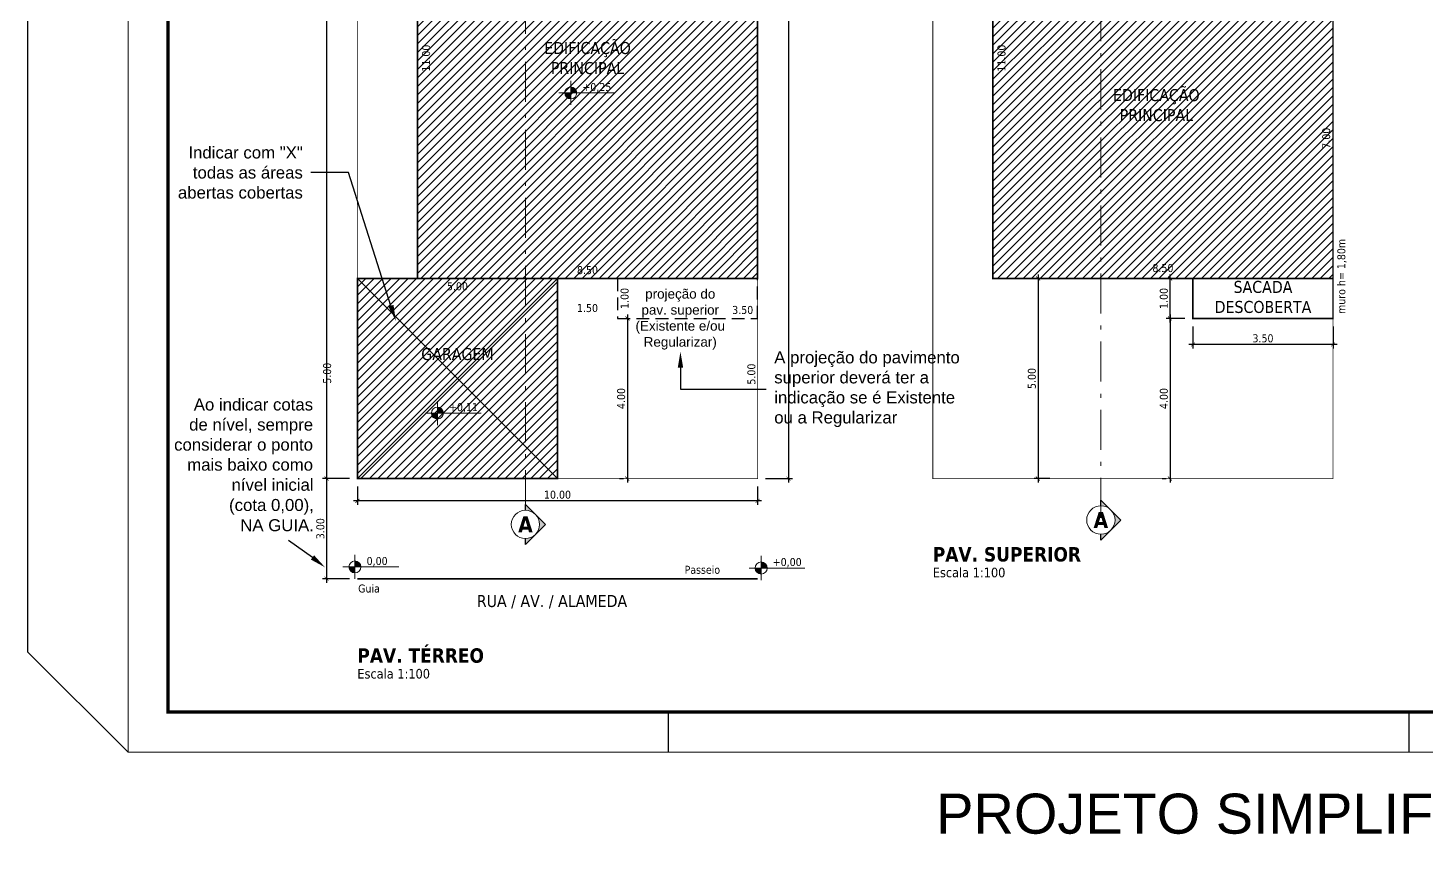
# Model space of a CAD drawing. Extents: x 1213.3 to 1311.5, y 1315.4 to 1359.8.
# Drawn here: x 1213.27 to 1248.2, y 1315.4 to 1335.82 of the extents above; entities that cross this region are included whole.
import ezdxf
from ezdxf.enums import TextEntityAlignment as Align

# ---------------------------------------------------------------- set-up
doc = ezdxf.new("R2010")
doc.units = 0
doc.linetypes.add('DASHED', pattern=[19.05, 12.7, -6.35])
doc.linetypes.add('Linha Para Cortes', pattern=[1.6, 1, -0.3, 0, -0.3])
doc.layers.add('Observações - NÃO PLOTAR', color=200, linetype='Continuous', plot=False)
doc.styles.add('_arial decreto', font='arial.ttf')
doc.styles.add('_tahoma decreto', font='tahoma.ttf')
doc.dimstyles.new('100 COM LINHAS DECRETO', dxfattribs={"dimtxt": 0.2, "dimasz": 0.1, "dimexe": 0.1, "dimexo": 0.2, "dimgap": 0.05, "dimtad": 1, "dimzin": 4, "dimdsep": 46, "dimtxsty": '_tahoma decreto', "dimblk": 'ARCHTICK', "dimcen": 2, "dimdle": 0.1, "dimazin": 0, "dimtfac": 1, "dimtofl": 0, "dimtmove": 2, "dimatfit": 3, "dimldrblk": 'OPEN30', "dimfxl": 1, "dimtolj": 1, "dimtzin": 0, "dimarcsym": 0})
doc.dimstyles.new('100 SEM LINHAS DECRETO', dxfattribs={"dimtxt": 0.2, "dimasz": 0.1, "dimexe": 0.1, "dimexo": 0.2, "dimgap": 0.05, "dimtad": 1, "dimzin": 4, "dimdsep": 46, "dimtxsty": '_tahoma decreto', "dimblk": 'ARCHTICK', "dimcen": 2, "dimdle": 0.1, "dimse1": 1, "dimse2": 1, "dimsd1": 1, "dimsd2": 1, "dimazin": 0, "dimtfac": 1, "dimtofl": 0, "dimtmove": 2, "dimatfit": 3, "dimldrblk": 'OPEN30', "dimfxl": 1, "dimtolj": 1, "dimtzin": 0, "dimarcsym": 0})

# ---------------------------------------------------------------- blocks, each defined once
blk = doc.blocks.new('_ArchTick')
at = {"color": 0, "linetype": 'ByBlock', "const_width": 0.15}
blk.add_lwpolyline([(-0.5, -0.5), (0.5, 0.5)], dxfattribs=at)
blk = doc.blocks.new('*D21')
at = {"color": 0, "lineweight": -2, "transparency": 16777216}
for p, q in [((1221.302, 1349.571), (1220.632, 1349.571)), ((1220.732, 1349.671), (1220.732, 1324.471)), ((1221.302, 1324.571), (1220.632, 1324.571))]:
    blk.add_line(p, q, dxfattribs=at)
at = {"layer": 'Defpoints', "color": 0, "transparency": 16777216}
for p in [(1221.502, 1349.571), (1220.732, 1324.571), (1221.502, 1324.571)]:
    blk.add_point(p, dxfattribs=at)
at = {"color": 0, "lineweight": -2, "transparency": 16777216, "xscale": 0.1, "yscale": 0.1, "zscale": 0.1}
for p, rotation in [((1220.732, 1349.571), 90), ((1220.732, 1324.571), 270)]:
    blk.add_blockref('_ArchTick', p, dxfattribs=dict(at, rotation=rotation))
at = {"color": 0, "transparency": 16777216, "insert": (1220.578, 1337.071), "char_height": 0.2, "attachment_point": 5, "rotation": 90, "style": '_tahoma decreto'}
blk.add_mtext('\\A1;25.00', dxfattribs=at)
blk = doc.blocks.new('_Open30')
at = {"color": 0, "linetype": 'ByBlock', "lineweight": -2}
for p, q in [((-1, 0.27), (0, 0)), ((0, 0), (-1, -0.27)), ((0, 0), (-1, 0))]:
    blk.add_line(p, q, dxfattribs=at)
blk = doc.blocks.new('*D28')
at = {"layer": 'Defpoints', "color": 0, "transparency": 16777216}
for p in [(1231.502, 1344.569), (1231.502, 1329.571), (1231.502, 1329.571)]:
    blk.add_point(p, dxfattribs=at)
at = {"color": 0, "transparency": 16777216, "insert": (1231.348, 1337.07), "char_height": 0.2, "attachment_point": 5, "rotation": 90, "style": '_tahoma decreto'}
blk.add_mtext('\\A1;15.00', dxfattribs=at)
blk = doc.blocks.new('*D29')
at = {"layer": 'Defpoints', "color": 0, "ltscale": 2, "transparency": 16777216}
for p in [(1231.502, 1329.571), (1231.502, 1324.571), (1231.502, 1324.571)]:
    blk.add_point(p, dxfattribs=at)
at = {"color": 0, "ltscale": 2, "transparency": 16777216, "insert": (1231.348, 1327.181), "char_height": 0.2, "attachment_point": 5, "rotation": 90, "style": '_tahoma decreto'}
blk.add_mtext('\\A1;5.00', dxfattribs=at)
blk = doc.blocks.new('*D7')
at = {"layer": 'Defpoints', "color": 0, "transparency": 16777216}
for p in [(1223.037, 1340.571), (1223.374, 1340.571), (1223.037, 1329.571)]:
    blk.add_point(p, dxfattribs=at)
at = {"color": 0, "transparency": 16777216, "insert": (1223.22, 1335.071), "char_height": 0.2, "attachment_point": 5, "rotation": 90, "style": '_tahoma decreto'}
blk.add_mtext('\\A1;11.00', dxfattribs=at)
blk = doc.blocks.new('*D37')
at = {"layer": 'Defpoints', "color": 0, "transparency": 16777216}
for p in [(1223.002, 1329.622), (1223.002, 1329.571), (1231.502, 1329.571)]:
    blk.add_point(p, dxfattribs=at)
at = {"color": 0, "transparency": 16777216, "insert": (1227.252, 1329.776), "char_height": 0.2, "attachment_point": 5, "style": '_tahoma decreto'}
blk.add_mtext('\\A1;8.50', dxfattribs=at)
blk = doc.blocks.new('*D38')
at = {"layer": 'Defpoints', "color": 0, "transparency": 16777216}
for p in [(1221.502, 1329.571), (1226.502, 1329.571), (1226.502, 1329.218)]:
    blk.add_point(p, dxfattribs=at)
at = {"color": 0, "transparency": 16777216, "insert": (1224.002, 1329.372), "char_height": 0.2, "attachment_point": 5, "style": '_tahoma decreto'}
blk.add_mtext('\\A1;5.00', dxfattribs=at)
blk = doc.blocks.new('*D39')
at = {"layer": 'Defpoints', "color": 0, "transparency": 16777216}
for p in [(1220.532, 1329.702), (1220.901, 1329.702), (1220.532, 1324.702)]:
    blk.add_point(p, dxfattribs=at)
at = {"color": 0, "transparency": 16777216, "insert": (1220.747, 1327.202), "char_height": 0.2, "attachment_point": 5, "rotation": 90, "style": '_tahoma decreto'}
blk.add_mtext('\\A1;5.00', dxfattribs=at)
blk = doc.blocks.new('*D40')
at = {"layer": 'Defpoints', "color": 0, "transparency": 16777216}
for p in [(1228.002, 1328.675), (1228.002, 1328.571), (1231.502, 1328.571)]:
    blk.add_point(p, dxfattribs=at)
at = {"color": 0, "transparency": 16777216, "insert": (1231.13, 1328.781), "char_height": 0.2, "attachment_point": 5, "style": '_tahoma decreto'}
blk.add_mtext('\\A1;3.50', dxfattribs=at)
blk = doc.blocks.new('*D41')
at = {"layer": 'Defpoints', "color": 0, "transparency": 16777216}
for p in [(1226.502, 1328.675), (1226.502, 1328.675), (1228.002, 1328.571)]:
    blk.add_point(p, dxfattribs=at)
at = {"color": 0, "transparency": 16777216, "insert": (1227.252, 1328.829), "char_height": 0.2, "attachment_point": 5, "style": '_tahoma decreto'}
blk.add_mtext('\\A1;1.50', dxfattribs=at)
blk = doc.blocks.new('*D42')
at = {"layer": 'Defpoints', "color": 0, "transparency": 16777216}
for p in [(1228.002, 1329.571), (1228.002, 1328.571), (1228.334, 1328.571)]:
    blk.add_point(p, dxfattribs=at)
at = {"color": 0, "transparency": 16777216, "insert": (1228.18, 1329.071), "char_height": 0.2, "attachment_point": 5, "rotation": 90, "style": '_tahoma decreto'}
blk.add_mtext('\\A1;1.00', dxfattribs=at)
blk = doc.blocks.new('*D43')
at = {"color": 0, "lineweight": -2, "transparency": 16777216}
for p, q in [((1221.502, 1324.371), (1221.502, 1323.914)), ((1231.502, 1324.371), (1231.502, 1323.914)), ((1231.602, 1324.014), (1221.402, 1324.014))]:
    blk.add_line(p, q, dxfattribs=at)
at = {"layer": 'Defpoints', "color": 0, "transparency": 16777216}
for p in [(1221.502, 1324.571), (1231.502, 1324.571), (1221.502, 1324.014)]:
    blk.add_point(p, dxfattribs=at)
at = {"color": 0, "lineweight": -2, "transparency": 16777216, "xscale": 0.1, "yscale": 0.1, "zscale": 0.1, "rotation": 180}
blk.add_blockref('_ArchTick', (1221.502, 1324.014), dxfattribs=at)
at = {"color": 0, "lineweight": -2, "transparency": 16777216, "xscale": 0.1, "yscale": 0.1, "zscale": 0.1}
blk.add_blockref('_ArchTick', (1231.502, 1324.014), dxfattribs=at)
at = {"color": 0, "transparency": 16777216, "insert": (1226.502, 1324.168), "char_height": 0.2, "attachment_point": 5, "style": '_tahoma decreto'}
blk.add_mtext('\\A1;10.00', dxfattribs=at)
blk = doc.blocks.new('*D8')
at = {"color": 0, "lineweight": -2, "transparency": 16777216}
for p, q in [((1231.702, 1349.571), (1232.372, 1349.571)), ((1232.272, 1349.671), (1232.272, 1324.471)), ((1231.702, 1324.571), (1232.372, 1324.571))]:
    blk.add_line(p, q, dxfattribs=at)
at = {"layer": 'Defpoints', "color": 0, "transparency": 16777216}
for p in [(1231.502, 1349.571), (1231.502, 1324.571), (1232.272, 1324.571)]:
    blk.add_point(p, dxfattribs=at)
at = {"color": 0, "lineweight": -2, "transparency": 16777216, "xscale": 0.1, "yscale": 0.1, "zscale": 0.1}
for p, rotation in [((1232.272, 1349.571), 90), ((1232.272, 1324.571), 270)]:
    blk.add_blockref('_ArchTick', p, dxfattribs=dict(at, rotation=rotation))
at = {"color": 0, "transparency": 16777216, "insert": (1232.118, 1337.071), "char_height": 0.2, "attachment_point": 5, "rotation": 90, "style": '_tahoma decreto'}
blk.add_mtext('\\A1;25.00', dxfattribs=at)
blk = doc.blocks.new('*D9')
at = {"color": 0, "lineweight": -2, "transparency": 16777216}
for p, q in [((1228.048, 1328.571), (1228.148, 1328.571)), ((1228.248, 1328.671), (1228.248, 1324.471)), ((1228.048, 1324.571), (1228.148, 1324.571))]:
    blk.add_line(p, q, dxfattribs=at)
at = {"layer": 'Defpoints', "color": 0, "transparency": 16777216}
for p in [(1228.248, 1328.571), (1228.248, 1324.571), (1228.248, 1324.571)]:
    blk.add_point(p, dxfattribs=at)
at = {"color": 0, "lineweight": -2, "transparency": 16777216, "xscale": 0.1, "yscale": 0.1, "zscale": 0.1}
for p, rotation in [((1228.248, 1328.571), 90), ((1228.248, 1324.571), 270)]:
    blk.add_blockref('_ArchTick', p, dxfattribs=dict(at, rotation=rotation))
at = {"color": 0, "transparency": 16777216, "insert": (1228.094, 1326.571), "char_height": 0.2, "attachment_point": 5, "rotation": 90, "style": '_tahoma decreto'}
blk.add_mtext('\\A1;4.00', dxfattribs=at)
blk = doc.blocks.new('*D11')
at = {"color": 0, "lineweight": -2, "transparency": 16777216}
for p, q in [((1242.38, 1328.371), (1242.38, 1327.819)), ((1245.88, 1328.371), (1245.88, 1327.819)), ((1245.98, 1327.919), (1242.28, 1327.919))]:
    blk.add_line(p, q, dxfattribs=at)
at = {"layer": 'Defpoints', "color": 0, "transparency": 16777216}
for p in [(1242.38, 1328.571), (1245.88, 1328.571), (1242.38, 1327.919)]:
    blk.add_point(p, dxfattribs=at)
at = {"color": 0, "lineweight": -2, "transparency": 16777216, "xscale": 0.1, "yscale": 0.1, "zscale": 0.1, "rotation": 180}
blk.add_blockref('_ArchTick', (1242.38, 1327.919), dxfattribs=at)
at = {"color": 0, "lineweight": -2, "transparency": 16777216, "xscale": 0.1, "yscale": 0.1, "zscale": 0.1}
blk.add_blockref('_ArchTick', (1245.88, 1327.919), dxfattribs=at)
at = {"color": 0, "transparency": 16777216, "insert": (1244.13, 1328.073), "char_height": 0.2, "attachment_point": 5, "style": '_tahoma decreto'}
blk.add_mtext('\\A1;3.50', dxfattribs=at)
blk = doc.blocks.new('*D44')
at = {"color": 0, "lineweight": -2, "transparency": 16777216}
for p, q in [((1242.18, 1329.571), (1241.707, 1329.571)), ((1241.807, 1328.471), (1241.807, 1329.671)), ((1242.18, 1328.571), (1241.707, 1328.571))]:
    blk.add_line(p, q, dxfattribs=at)
at = {"layer": 'Defpoints', "color": 0, "transparency": 16777216}
for p in [(1241.807, 1329.571), (1242.38, 1329.571), (1242.38, 1328.571)]:
    blk.add_point(p, dxfattribs=at)
at = {"color": 0, "lineweight": -2, "transparency": 16777216, "xscale": 0.1, "yscale": 0.1, "zscale": 0.1}
for p, rotation in [((1241.807, 1329.571), 90), ((1241.807, 1328.571), 270)]:
    blk.add_blockref('_ArchTick', p, dxfattribs=dict(at, rotation=rotation))
at = {"color": 0, "transparency": 16777216, "insert": (1241.653, 1329.071), "char_height": 0.2, "attachment_point": 5, "rotation": 90, "style": '_tahoma decreto'}
blk.add_mtext('\\A1;1.00', dxfattribs=at)
blk = doc.blocks.new('*D12')
at = {"color": 0, "lineweight": -2, "transparency": 16777216}
for p, q in [((1242.18, 1328.571), (1241.707, 1328.571)), ((1241.807, 1328.671), (1241.807, 1324.471)), ((1241.607, 1324.571), (1241.707, 1324.571))]:
    blk.add_line(p, q, dxfattribs=at)
at = {"layer": 'Defpoints', "color": 0, "transparency": 16777216}
for p in [(1242.38, 1328.571), (1241.807, 1324.571), (1241.807, 1324.571)]:
    blk.add_point(p, dxfattribs=at)
at = {"color": 0, "lineweight": -2, "transparency": 16777216, "xscale": 0.1, "yscale": 0.1, "zscale": 0.1}
for p, rotation in [((1241.807, 1328.571), 90), ((1241.807, 1324.571), 270)]:
    blk.add_blockref('_ArchTick', p, dxfattribs=dict(at, rotation=rotation))
at = {"color": 0, "transparency": 16777216, "insert": (1241.653, 1326.571), "char_height": 0.2, "attachment_point": 5, "rotation": 90, "style": '_tahoma decreto'}
blk.add_mtext('\\A1;4.00', dxfattribs=at)
blk = doc.blocks.new('*D13')
at = {"color": 0, "lineweight": -2, "transparency": 16777216}
for p, q in [((1238.822, 1329.571), (1238.409, 1329.571)), ((1238.509, 1329.671), (1238.509, 1324.471)), ((1238.807, 1324.571), (1238.409, 1324.571))]:
    blk.add_line(p, q, dxfattribs=at)
at = {"layer": 'Defpoints', "color": 0, "transparency": 16777216}
for p in [(1239.022, 1329.571), (1238.509, 1324.571), (1239.007, 1324.571)]:
    blk.add_point(p, dxfattribs=at)
at = {"color": 0, "lineweight": -2, "transparency": 16777216, "xscale": 0.1, "yscale": 0.1, "zscale": 0.1}
for p, rotation in [((1238.509, 1329.571), 90), ((1238.509, 1324.571), 270)]:
    blk.add_blockref('_ArchTick', p, dxfattribs=dict(at, rotation=rotation))
at = {"color": 0, "transparency": 16777216, "insert": (1238.355, 1327.071), "char_height": 0.2, "attachment_point": 5, "rotation": 90, "style": '_tahoma decreto'}
blk.add_mtext('\\A1;5.00', dxfattribs=at)
blk = doc.blocks.new('*D47')
at = {"layer": 'Defpoints', "color": 0, "transparency": 16777216}
for p in [(1237.38, 1340.572), (1237.38, 1329.571), (1237.753, 1329.571)]:
    blk.add_point(p, dxfattribs=at)
at = {"color": 0, "transparency": 16777216, "insert": (1237.598, 1335.071), "char_height": 0.2, "attachment_point": 5, "rotation": 90, "style": '_tahoma decreto'}
blk.add_mtext('\\A1;11.00', dxfattribs=at)
blk = doc.blocks.new('*D49')
at = {"layer": 'Defpoints', "color": 0, "transparency": 16777216}
for p in [(1245.88, 1336.571), (1245.865, 1329.571), (1245.88, 1329.571)]:
    blk.add_point(p, dxfattribs=at)
at = {"color": 0, "transparency": 16777216, "insert": (1245.711, 1333.071), "char_height": 0.2, "attachment_point": 5, "rotation": 90, "style": '_tahoma decreto'}
blk.add_mtext('\\A1;7.00', dxfattribs=at)
blk = doc.blocks.new('*D50')
at = {"layer": 'Defpoints', "color": 0, "transparency": 16777216}
for p in [(1237.38, 1329.571), (1245.88, 1329.673), (1245.88, 1329.571)]:
    blk.add_point(p, dxfattribs=at)
at = {"color": 0, "transparency": 16777216, "insert": (1241.63, 1329.828), "char_height": 0.2, "attachment_point": 5, "style": '_tahoma decreto'}
blk.add_mtext('\\A1;8.50', dxfattribs=at)
blk = doc.blocks.new('*D78')
at = {"color": 0, "lineweight": -2, "transparency": 16777216}
for p, q in [((1220.732, 1324.671), (1220.732, 1321.971)), ((1221.302, 1324.571), (1220.632, 1324.571)), ((1221.302, 1322.071), (1220.632, 1322.071))]:
    blk.add_line(p, q, dxfattribs=at)
at = {"layer": 'Defpoints', "color": 0, "transparency": 16777216}
for p in [(1221.502, 1324.571), (1220.732, 1322.071), (1221.502, 1322.071)]:
    blk.add_point(p, dxfattribs=at)
at = {"color": 0, "lineweight": -2, "transparency": 16777216, "xscale": 0.1, "yscale": 0.1, "zscale": 0.1}
for p, rotation in [((1220.732, 1324.571), 90), ((1220.732, 1322.071), 270)]:
    blk.add_blockref('_ArchTick', p, dxfattribs=dict(at, rotation=rotation))
at = {"color": 0, "transparency": 16777216, "insert": (1220.578, 1323.321), "char_height": 0.2, "attachment_point": 5, "rotation": 90, "style": '_tahoma decreto'}
blk.add_mtext('\\A1;3.00', dxfattribs=at)
blk = doc.blocks.new('NÃO PLOTAR')
at = {"layer": 'Observações - NÃO PLOTAR', "color": 200}
for p, q in [((1221.278, 1332.212), (1220.339, 1332.212)), ((1229.576, 1326.803), (1231.718, 1326.803)), ((1220.38, 1322.603), (1219.78, 1323.022))]:
    blk.add_line(p, q, dxfattribs=at)
for points in [[(1222.342, 1328.888), (1221.278, 1332.212)], [(1229.575, 1327.344), (1229.576, 1326.803)]]:
    blk.add_lwpolyline(points, dxfattribs=at)
for points in [[(1222.405, 1328.909), (1222.464, 1328.508), (1222.278, 1328.868)], [(1229.508, 1327.344), (1229.574, 1327.744), (1229.642, 1327.344)], [(1220.421, 1322.655), (1220.695, 1322.356), (1220.339, 1322.55)]]:
    blk.add_solid(points, dxfattribs=at)
at = {"layer": 'Observações - NÃO PLOTAR', "color": 200, "style": '_arial decreto'}
for s, p in [('Ao indicar cotas ', (1217.414, 1326.272)), ('de nível, sempre ', (1217.298, 1325.77)), ('considerar o ponto ', (1216.923, 1325.27)), ('mais baixo como ', (1217.25, 1324.77)), ('nível inicial ', (1218.358, 1324.268)), ('(cota 0,00), ', (1218.296, 1323.763)), ('NA GUIA.', (1218.576, 1323.258))]:
    blk.add_text(s, height=0.3, dxfattribs=at).set_placement(p)
at = {"layer": 'Observações - NÃO PLOTAR', "color": 200, "char_height": 0.3, "style": '_arial decreto'}
for s, insert, width, attachment_point in [('Indicar com "X" todas as áreas abertas cobertas', (1220.139, 1332.865), 3.22254, 3), ('A projeção do pavimento superior deverá ter a indicação se é Existente ou a Regularizar', (1231.918, 1327.749), 4.75026, 1)]:
    blk.add_mtext(s, dxfattribs=dict(at, insert=insert, width=width, attachment_point=attachment_point))

msp = doc.modelspace()

# ---------------------------------------------------------------- hatches: boundary and pattern name
h = msp.add_hatch()
h.set_pattern_fill('_USER,_I', color=160, scale=0.15, angle=45, style=2, pattern_type=0)
h.set_pattern_definition([(45, (1015.88674, 1359.95748), (-0.10606602, 0.10606602), [])])
h.paths.add_polyline_path([(1228.6059, 1344.5691), (1231.5021, 1344.5691), (1231.5021, 1329.5712), (1223.0021, 1329.5712), (1223.0021, 1340.5712), (1228.6059, 1340.5712)])
at = {"true_color": 0x38e000}
h = msp.add_hatch(dxfattribs=at)
h.set_pattern_fill('_USER,_O', color=82, scale=0.15, angle=45, pattern_type=0)
h.set_pattern_definition([(45, (1022.67417, 1382.45748), (-0.10606602, 0.10606602), [])])
h.paths.add_polyline_path([(1237.3797, 1340.5715), (1241.3797, 1340.5715), (1241.3797, 1336.5715), (1245.8797, 1336.5712), (1245.8797, 1329.5712), (1237.3797, 1329.5712)])
h = msp.add_hatch(color=7)
h.dxf.hatch_style = 1
h.paths.add_polyline_path([(1226.8339, 1334.3515), (1226.8339, 1334.2015), (1226.9839, 1334.2015, 0.4142136)])
h.paths.add_polyline_path([(1226.8339, 1334.2015), (1226.6839, 1334.2015, 0.4142136), (1226.8339, 1334.0515)])
h = msp.add_hatch(dxfattribs=at)
h.set_pattern_fill('_USER,_O', color=82, scale=0.15, angle=45, pattern_type=0)
h.set_pattern_definition([(45, (1020.88674, 1382.45748), (-0.10606602, 0.10606602), [])])
h.paths.add_polyline_path([(1221.5021, 1329.5712), (1226.5021, 1329.5712), (1226.5021, 1324.5712), (1221.5021, 1324.5712)])
h = msp.add_hatch(color=7)
h.dxf.hatch_style = 1
h.paths.add_polyline_path([(1223.5018, 1326.3566), (1223.5018, 1326.2066), (1223.6518, 1326.2066, 0.4142136)])
h.paths.add_polyline_path([(1223.5018, 1326.2066), (1223.3518, 1326.2066, 0.4142136), (1223.5018, 1326.0566)])
h = msp.add_hatch(color=7)
h.dxf.hatch_style = 1
h.paths.add_polyline_path([(1240.329, 1323.787, -0.1989124), (1240.4326, 1323.537, -0.1989124), (1240.329, 1323.287), (1240.579, 1323.537)])
h.paths.add_polyline_path([(1240.079, 1324.037), (1240.079, 1323.8906, -0.1989124), (1240.329, 1323.787)])
h.paths.add_polyline_path([(1240.329, 1323.287, -0.1989124), (1240.079, 1323.1835), (1240.079, 1323.037)])
h = msp.add_hatch(color=7)
h.dxf.hatch_style = 1
h.paths.add_polyline_path([(1225.9515, 1323.6776, -0.1989124), (1226.055, 1323.4276, -0.1989124), (1225.9515, 1323.1776), (1226.2015, 1323.4276)])
h.paths.add_polyline_path([(1225.7015, 1323.9276), (1225.7015, 1323.7811, -0.1989124), (1225.9515, 1323.6776)])
h.paths.add_polyline_path([(1225.9515, 1323.1776, -0.1989124), (1225.7015, 1323.074), (1225.7015, 1322.9276)])
h = msp.add_hatch(color=7)
h.dxf.hatch_style = 1
h.paths.add_polyline_path([(1221.4423, 1322.5153), (1221.4423, 1322.3653), (1221.5923, 1322.3653, 0.4142136)])
h.paths.add_polyline_path([(1221.4423, 1322.3653), (1221.2923, 1322.3653, 0.4142136), (1221.4423, 1322.2153)])
h = msp.add_hatch(color=7)
h.dxf.hatch_style = 1
h.paths.add_polyline_path([(1231.5907, 1322.489), (1231.5907, 1322.339), (1231.7407, 1322.339, 0.4142136)])
h.paths.add_polyline_path([(1231.5907, 1322.339), (1231.4407, 1322.339, 0.4142136), (1231.5907, 1322.189)])

# ---------------------------------------------------------------- linework, layer by layer
at = {"color": 7, "linetype": 'Linha Para Cortes', "lineweight": 0}
for p, q in [((1225.7015, 1323.7811), (1225.7015, 1350.5125)), ((1240.079, 1323.5923), (1240.079, 1349.7622))]:
    msp.add_line(p, q, dxfattribs=at)
at = {"color": 7, "linetype": 'Continuous', "lineweight": 0}
for p, q in [((1226.8339, 1333.9015), (1226.8339, 1334.5015)), ((1226.5339, 1334.2015), (1227.9269, 1334.2015)), ((1223.5018, 1325.9066), (1223.5018, 1326.5066)), ((1223.2018, 1326.2066), (1224.5948, 1326.2066)), ((1221.4423, 1322.0653), (1221.4423, 1322.6653)), ((1231.5907, 1322.039), (1231.5907, 1322.639)), ((1221.1423, 1322.3653), (1222.5354, 1322.3653)), ((1231.2907, 1322.339), (1232.6837, 1322.339))]:
    msp.add_line(p, q, dxfattribs=at)
at = {"color": 7}
for p, q in [((1221.5021, 1329.5712), (1226.5021, 1324.5712)), ((1226.5021, 1329.5712), (1221.5021, 1324.5712)), ((1229.271, 1318.7412), (1229.271, 1317.7412)), ((1247.771, 1318.7412), (1247.771, 1317.7412))]:
    msp.add_line(p, q, dxfattribs=at)
at = {"color": 7, "lineweight": 9}
for points in [[(1215.771, 1317.7412), (1215.771, 1356.7412)], [(1303.271, 1347.7412), (1304.771, 1347.7412), (1304.771, 1317.7412), (1215.771, 1317.7412), (1215.771, 1317.7412)]]:
    msp.add_lwpolyline(points, dxfattribs=at)
at = {"color": 7, "lineweight": 9, "const_width": 0.08}
for points in [[(1216.771, 1318.7412), (1302.271, 1318.7412), (1302.271, 1346.7412), (1302.271, 1346.7412), (1302.271, 1355.7412), (1216.771, 1355.7412), (1216.771, 1318.7412), (1216.771, 1318.7412)], [(1216.771, 1318.7412), (1302.271, 1318.7412), (1302.271, 1346.7412), (1284.771, 1346.7412)], [(1216.771, 1346.7412), (1216.771, 1318.7412), (1216.771, 1318.7412)]]:
    msp.add_lwpolyline(points, dxfattribs=at)
at = {"color": 7}
for points, const_width in [([(1221.5021, 1349.5712), (1231.5021, 1349.5712), (1231.5021, 1324.5712), (1221.5021, 1324.5712)], 0.02), ([(1235.8797, 1349.5712), (1245.8797, 1349.5712), (1245.8797, 1324.5712), (1235.8797, 1324.5712)], 0.02), ([(1223.0021, 1342.5712), (1228.6059, 1342.5712), (1228.6059, 1344.5691), (1231.5021, 1344.5691), (1231.5021, 1329.5712), (1223.0021, 1329.5712)], 0.04), ([(1221.5021, 1329.5712), (1226.5021, 1329.5712), (1226.5021, 1324.5712), (1221.5021, 1324.5712)], 0.04), ([(1242.3797, 1328.5712), (1245.8797, 1328.5712), (1245.8797, 1329.5712), (1242.3797, 1329.5712)], 0.04)]:
    msp.add_lwpolyline(points, close=True, dxfattribs=dict(at, const_width=const_width))
for points in [[(1215.771, 1317.7412), (1213.271, 1320.2412), (1213.271, 1345.2412), (1215.771, 1347.7412)], [(1240.079, 1323.8906), (1240.079, 1324.037), (1240.579, 1323.537), (1240.079, 1323.037), (1240.079, 1323.1835)], [(1225.7015, 1323.7811), (1225.7015, 1323.9276), (1226.2015, 1323.4276), (1225.7015, 1322.9276), (1225.7015, 1323.074)]]:
    msp.add_lwpolyline(points, dxfattribs=at)
at = {"color": 7, "const_width": 0.04}
for points in [[(1237.3797, 1340.5715), (1237.3797, 1340.5715), (1241.3797, 1340.5715), (1241.3797, 1336.5715), (1245.8797, 1336.5712), (1245.8797, 1329.5712), (1237.3797, 1329.5712), (1237.3797, 1340.5715)], [(1231.5021, 1322.0712), (1221.5021, 1322.0712)]]:
    msp.add_lwpolyline(points, dxfattribs=at)
at = {"color": 7, "linetype": 'DASHED', "ltscale": 0.025}
msp.add_lwpolyline([(1228.0021, 1329.5712), (1228.0021, 1328.5712), (1231.5021, 1328.5712), (1231.5021, 1329.5712)], dxfattribs=at)
at = {"color": 7, "linetype": 'Continuous', "lineweight": 0}
for centre, radius in [((1226.8339, 1334.2015), 0.15), ((1223.5018, 1326.2066), 0.15), ((1225.7015, 1323.4276), 0.3536), ((1240.079, 1323.537), 0.3536), ((1221.4423, 1322.3653), 0.15), ((1231.5907, 1322.339), 0.15)]:
    msp.add_circle(centre, radius, dxfattribs=at)

# ---------------------------------------------------------------- block references
at = {"layer": 'Observações - NÃO PLOTAR', "ltscale": 2}
msp.add_blockref('NÃO PLOTAR', (0, 0), dxfattribs=at)

# ---------------------------------------------------------------- texts
at = {"color": 7, "linetype": 'Continuous', "lineweight": 0, "style": '_tahoma decreto'}
for s, height, p in [('Passeio', 0.2, (1229.6776, 1322.195)), ('RUA / AV. / ALAMEDA', 0.3, (1224.4855, 1321.3653))]:
    msp.add_text(s, height=height, dxfattribs=at).set_placement(p)
at = {"ltscale": 2, "style": '_arial decreto'}
msp.add_text('PROJETO SIMPLIFICADO REGULARIZAÇÃO ONEROSA - RESIDENCIAL', height=1, dxfattribs=at).set_placement((1259.521, 1315.7045), align=Align.CENTER)
at = {"color": 7, "linetype": 'Continuous', "lineweight": 0, "style": '_tahoma decreto'}
for s, insert, char_height, attachment_point in [('EDIFICAÇÃO\\PPRINCIPAL', (1227.2521, 1335.0712), 0.3, 5), ('\\pxql;+0,25', (1227.1237, 1334.2189), 0.2, 7), ('EDIFICAÇÃO\\PPRINCIPAL', (1241.4656, 1333.8953), 0.3, 5), ('\\pxqc;GARAGEM', (1224.0021, 1327.68), 0.3, 5), ('\\pxql;+0,11', (1223.7916, 1326.2241), 0.2, 7), ('{\\fTahoma|b1|i0|c0|p34;A}', (1225.7015, 1323.4276), 0.4, 5), ('{\\fTahoma|b1|i0|c0|p34;A}', (1240.079, 1323.537), 0.4, 5), ('\\pxql;0,00', (1221.7322, 1322.3827), 0.2, 7), ('\\pxql;+0,00', (1231.8805, 1322.3564), 0.2, 7), ('\\pxql;{\\fTahoma|b1|i0|c0|p34;PAV. SUPERIOR}', (1235.8797, 1322.4939), 0.36, 7), ('\\pxql;Escala 1:100', (1235.8797, 1322.1021), 0.24, 7), ('{\\fTahoma|b1|i0|c0|p34;PAV. TÉRREO}', (1221.5021, 1319.9666), 0.36, 7), ('\\pxql;Escala 1:100', (1221.5021, 1319.5747), 0.24, 7)]:
    msp.add_mtext(s, dxfattribs=dict(at, insert=insert, char_height=char_height, attachment_point=attachment_point))
at = {"color": 7, "insert": (1245.9877, 1328.6837), "char_height": 0.2, "attachment_point": 1, "rotation": 90, "style": '_arial decreto'}
msp.add_mtext('\\pxql;{\\fTahoma|b0|i0|c0|p34;muro h= 1,80m}', dxfattribs=at)
at = {"color": 7, "insert": (1228.1393, 1329.3058), "char_height": 0.24, "width": 2.860355, "attachment_point": 1, "style": '_arial decreto'}
msp.add_mtext('\\pxqc;projeção do\\Ppav. superior \\P(Existente e/ou Regularizar)', dxfattribs=at)
at = {"color": 7, "linetype": 'Continuous', "lineweight": 0, "style": '_tahoma decreto'}
for s, insert, char_height, width, attachment_point in [('\\pxqc;SACADA \\PDESCOBERTA', (1244.1297, 1329.1053), 0.3, 3.5, 5), ('\\pxqc;Guia ', (1218.043, 1321.8247), 0.2, 7.5, 4)]:
    msp.add_mtext(s, dxfattribs=dict(at, insert=insert, char_height=char_height, width=width, attachment_point=attachment_point))

# ---------------------------------------------------------------- dimensions: what is measured, and where the dimension line sits
at = {"color": 7}
for base, p1, p2, dimstyle, picture, middle in [((1220.732, 1324.5712), (1221.5021, 1349.5712), (1221.5021, 1324.5712), '100 COM LINHAS DECRETO', '*D21', (1220.5778, 1337.0712)), ((1232.2722, 1324.5712), (1231.5021, 1349.5712), (1231.5021, 1324.5712), '100 COM LINHAS DECRETO', '*D8', (1232.1181, 1337.0712)), ((1231.5021, 1329.5712), (1231.5021, 1344.5691), (1231.5021, 1329.5712), '100 SEM LINHAS DECRETO', '*D28', (1231.348, 1337.0701)), ((1223.3745, 1340.5712), (1223.0373, 1329.5712), (1223.0373, 1340.5712), '100 SEM LINHAS DECRETO', '*D7', (1223.2204, 1335.0712)), ((1237.7525, 1329.5712), (1237.3797, 1340.5715), (1237.3797, 1329.5712), '100 SEM LINHAS DECRETO', '*D47', (1237.5984, 1335.0713)), ((1245.8648, 1329.5712), (1245.8797, 1336.5712), (1245.8797, 1329.5712), '100 SEM LINHAS DECRETO', '*D49', (1245.7107, 1333.0712)), ((1220.9013, 1329.7018), (1220.532, 1324.7018), (1220.532, 1329.7018), '100 SEM LINHAS DECRETO', '*D39', (1220.7472, 1327.2018)), ((1228.3342, 1328.5712), (1228.0021, 1329.5712), (1228.0021, 1328.5712), '100 SEM LINHAS DECRETO', '*D42', (1228.1801, 1329.0712)), ((1238.5089, 1324.5712), (1239.0222, 1329.5712), (1239.0072, 1324.5712), '100 COM LINHAS DECRETO', '*D13', (1238.3548, 1327.0712)), ((1241.8073, 1329.5712), (1242.3797, 1328.5712), (1242.3797, 1329.5712), '100 COM LINHAS DECRETO', '*D44', (1241.6532, 1329.0712)), ((1228.2477, 1324.5712), (1228.2477, 1328.5712), (1228.2477, 1324.5712), '100 COM LINHAS DECRETO', '*D9', (1228.0936, 1326.5712)), ((1241.8073, 1324.5712), (1242.3797, 1328.5712), (1241.8073, 1324.5712), '100 COM LINHAS DECRETO', '*D12', (1241.6532, 1326.5712))]:
    dim = msp.add_linear_dim(base=base, p1=p1, p2=p2, angle=90, dimstyle=dimstyle, dxfattribs=at)
    dim.commit()
    dim.dimension.update_dxf_attribs({"geometry": picture, "text_midpoint": middle})
for base, p1, p2, dimstyle, picture, middle in [((1223.0021, 1329.6216), (1231.5021, 1329.5712), (1223.0021, 1329.5712), '100 SEM LINHAS DECRETO', '*D37', (1227.2521, 1329.7761)), ((1245.8797, 1329.6732), (1237.3797, 1329.5712), (1245.8797, 1329.5712), '100 SEM LINHAS DECRETO', '*D50', (1241.6297, 1329.8277)), ((1226.5021, 1329.2181), (1221.5021, 1329.5712), (1226.5021, 1329.5712), '100 SEM LINHAS DECRETO', '*D38', (1224.0021, 1329.3722)), ((1226.5021, 1328.6751), (1228.0021, 1328.5712), (1226.5021, 1328.6751), '100 SEM LINHAS DECRETO', '*D41', (1227.2521, 1328.8292)), ((1242.3797, 1327.9191), (1245.8797, 1328.5712), (1242.3797, 1328.5712), '100 COM LINHAS DECRETO', '*D11', (1244.1297, 1328.0732)), ((1221.5021, 1324.0138), (1231.5021, 1324.5712), (1221.5021, 1324.5712), '100 COM LINHAS DECRETO', '*D43', (1226.5021, 1324.1679))]:
    dim = msp.add_linear_dim(base=base, p1=p1, p2=p2, dimstyle=dimstyle, dxfattribs=at)
    dim.commit()
    dim.dimension.update_dxf_attribs({"geometry": picture, "text_midpoint": middle})
dim = msp.add_linear_dim(base=(1231.5021, 1324.5712), p1=(1231.5021, 1329.5712), p2=(1231.5021, 1324.5712), angle=90, dimstyle='100 SEM LINHAS DECRETO', dxfattribs=at)
dim.commit()
dim.dimension.update_dxf_attribs({"geometry": '*D29', "text_midpoint": (1231.3476, 1327.1811), "dimtype": 160})
dim = msp.add_linear_dim(base=(1228.0021, 1328.6751), p1=(1231.5021, 1328.5712), p2=(1228.0021, 1328.5712), dimstyle='100 SEM LINHAS DECRETO', dxfattribs=at)
dim.commit()
dim.dimension.update_dxf_attribs({"geometry": '*D40', "text_midpoint": (1231.1302, 1328.7812), "dimtype": 160})
dim = msp.add_linear_dim(base=(1220.732, 1322.0712), p1=(1221.5021, 1324.5712), p2=(1221.5021, 1322.0712), angle=90, text='3.00', dimstyle='100 COM LINHAS DECRETO', dxfattribs=at)
dim.commit()
dim.dimension.update_dxf_attribs({"geometry": '*D78', "text_midpoint": (1220.5778, 1323.3212)})

doc.saveas('drawing.dxf')
